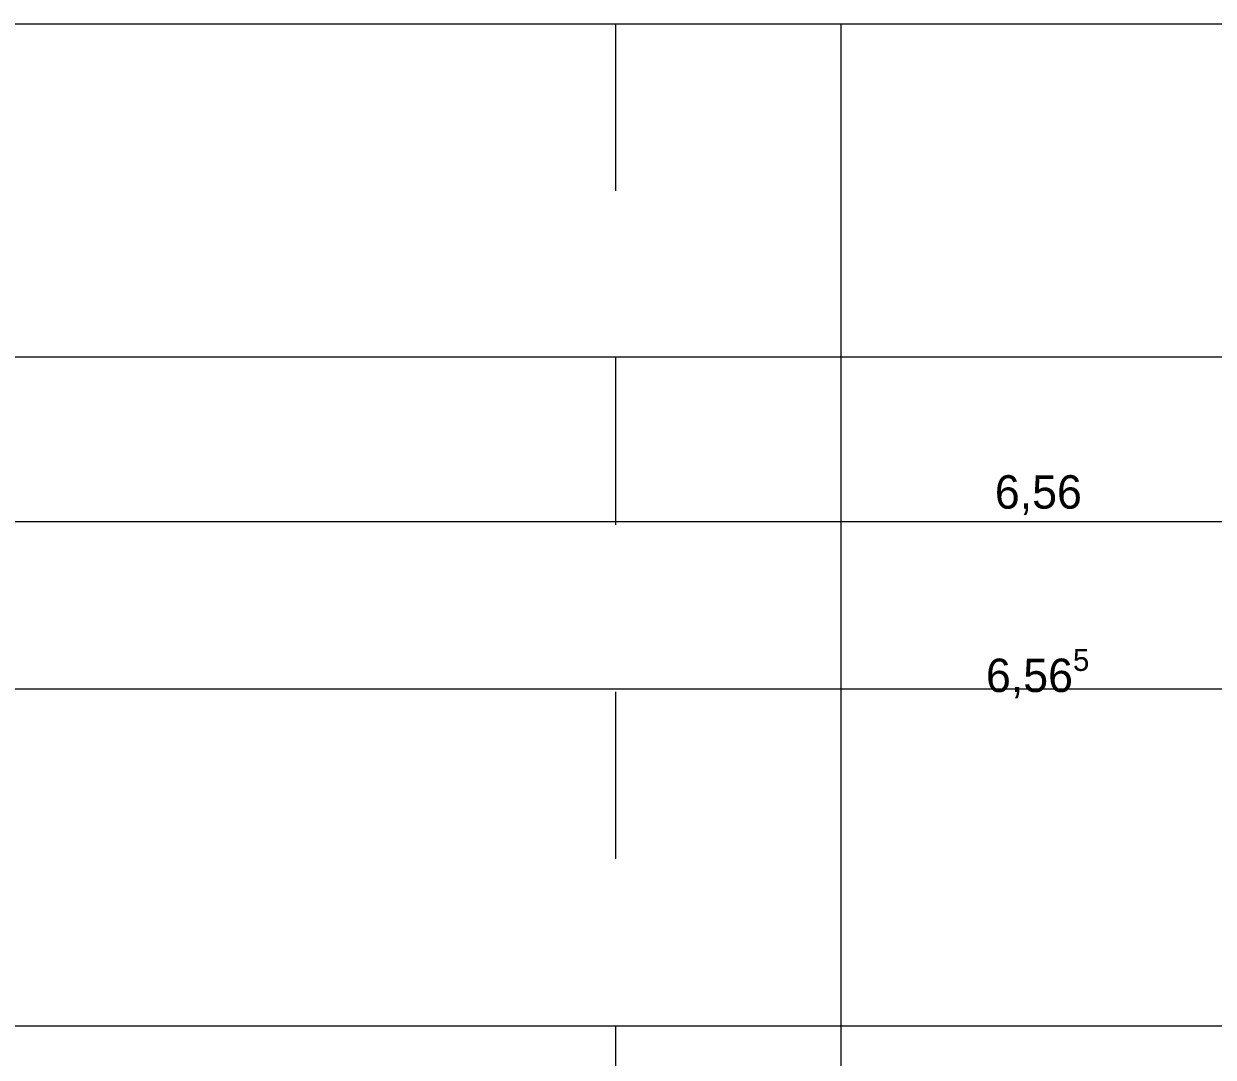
# Model space of a CAD drawing. Header units: metres. Extents: x -4 to 206, y -18 to 45.
# Drawn here: x 45.855 to 49.414, y -1.098 to 1.996 of the extents above; entities that cross this region are included whole.
import ezdxf

# ---------------------------------------------------------------- set-up
doc = ezdxf.new("R2010")
doc.units = ezdxf.units.M
doc.header["$MEASUREMENT"] = 0
doc.linetypes.add('Untersicht', pattern=[0.001, 0.0005, -0.0005])
for name, color, linetype in [('3._DD PP STG2_4_000 Achsraster', 7, 'Continuous'), ('3._DD PP STG2_4_851 Marker Schnitt', 7, 'Continuous'), ('3._DD PP STG2_4_950 Polierplan Bemaßung', 7, 'Continuous')]:
    doc.layers.add(name, color=color, linetype=linetype)
doc.styles.add('ERSTELLTER_STIL_2', font='')
doc.styles.get('ERSTELLTER_STIL_2').set_extended_font_data('Eurostile')

msp = doc.modelspace()

# ---------------------------------------------------------------- linework, layer by layer
at = {"layer": '3._DD PP STG2_4_000 Achsraster', "color": 5, "linetype": 'Continuous', "lineweight": 0, "ltscale": 1000}
for p, q in [((31.8, 1.9963), (54.3, 1.9963)), ((48.3, 1.9963), (48.3, -16.0037)), ((31.8, -1.0037), (54.3, -1.0037))]:
    msp.add_line(p, q, dxfattribs=at)
at = {"layer": '3._DD PP STG2_4_851 Marker Schnitt', "color": 7, "linetype": 'Untersicht', "lineweight": 13, "ltscale": 1000}
msp.add_line((47.625, 1.9963), (47.625, -15.6487), dxfattribs=at)
at = {"layer": '3._DD PP STG2_4_950 Polierplan Bemaßung', "color": 1, "linetype": 'Continuous', "lineweight": 13, "ltscale": 1000, "true_color": 0xfb0106}
for p, q in [((33.355, 1.9957), (52.235, 1.9957)), ((33.3562, 0.9994), (52.1926, 0.9994)), ((45.635, 0.506), (52.1926, 0.506))]:
    msp.add_line(p, q, dxfattribs=at)
at = {"layer": '3._DD PP STG2_4_950 Polierplan Bemaßung', "color": 7, "linetype": 'Continuous', "lineweight": 13, "ltscale": 1000}
msp.add_line((45.635, 0.0053), (52.2, 0.0053), dxfattribs=at)

# ---------------------------------------------------------------- texts
at = {"layer": '3._DD PP STG2_4_950 Polierplan Bemaßung', "color": 1, "linetype": 'Continuous', "lineweight": 13, "true_color": 0xfb0106, "insert": (48.7606, 0.526), "char_height": 0.1, "width": 0.306373, "attachment_point": 7, "style": 'ERSTELLTER_STIL_2'}
msp.add_mtext('\\A1;{\\pql;\\fEurostile|b0|i0|c0|p0;\\W1.000000;6,56}', dxfattribs=at)
at = {"layer": '3._DD PP STG2_4_950 Polierplan Bemaßung', "color": 7, "linetype": 'Continuous', "lineweight": 13, "insert": (48.734, -0.0337), "char_height": 0.1, "attachment_point": 7, "style": 'ERSTELLTER_STIL_2'}
msp.add_mtext('\\A1;{\\pql;\\fEurostile|b0|i0|c0|p0;\\W1.000000;6,56\\fEurostile|b0|i0|c0|p0;\\W1.000000;\\A1{\\H.66x;\\S5^  ;}}', dxfattribs=at)

doc.saveas('drawing.dxf')
